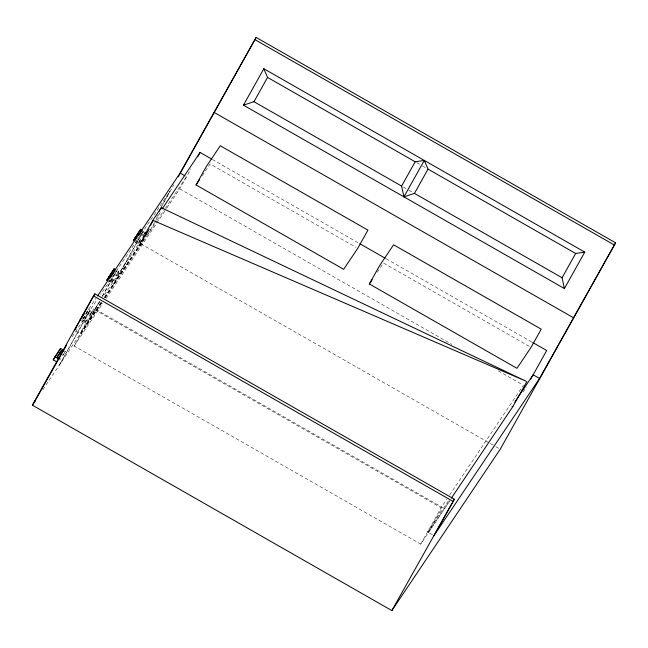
<?xml version="1.0" encoding="UTF-8"?>
<svg xmlns="http://www.w3.org/2000/svg" width="648" height="648" viewBox="0 0 648 648"><rect width="100%" height="100%" fill="white"/><g stroke="black" fill="none" stroke-linecap="round" stroke-linejoin="round"><path stroke-width="0.49" stroke-dasharray="3.24 2.43" d="M59.632 360.053L60.483 358.53M82.75 319.156L88.241 310.595L91.457 312.425L92.154 311.38L87.342 308.626M61.406 354.359L63.01 355.282L65.407 351.2L64.703 352.245L63.099 351.329M82.855 319.124L88.241 310.595M59.146 365.359L89.683 310.732L71.094 338.394M60.556 363.261L91.093 308.634L97.281 299.408M80.012 320.047L84.831 322.793L87.229 318.711L84.021 316.88M84.831 322.793L87.229 318.711M86.549 313.624L89.756 315.463L92.154 311.38M449.412 501.471L420.763 544.118L74.147 346.048L94.503 309.631L100.14 301.247M85.901 325.539L99.687 300.866M102.149 296.46L116.429 270.913L100.659 294.378M87.302 323.441L99.614 301.417M102.57 296.128L117.839 268.815L140.924 234.446M107.568 280.681L111.578 282.974L113.975 278.891L112.371 277.976M111.578 282.974L113.975 278.891M114.097 274.266L116.502 275.643L118.908 271.561L116.502 270.184M112.647 285.719L143.176 231.093L141.491 233.604M114.056 283.622L144.585 228.995L169.93 191.273L161.554 206.25M134.914 241.623L138.129 243.454L140.527 239.371L138.121 237.994M138.129 243.454L140.527 239.371M139.847 234.284L143.054 236.123L145.452 232.041L142.244 230.202M147.169 230.461L138.842 245.357L140.065 245.884L150.239 227.675M104.814 297.716L139.247 245.535L147.452 230.858L102.951 297.051M139.393 245.9L147.768 230.923M104.765 297.456L140.802 243.802L148.692 229.692M161.506 206.761L173.826 184.712M160.145 212.504L148.513 233.312L147.29 232.786L138.842 245.357L150.182 227.594M166.82 208.097L179.739 188.868L190.885 168.926M420.763 544.118L441.118 507.692L446.755 499.308M76.116 331.152L80.935 333.906L102.044 301.928M85.747 313.519L95.864 298.469M118.908 271.561L118.203 272.606L115.798 271.229M145.452 232.041L144.747 233.086L141.539 231.255M63.852 353.759L64.557 352.714M85.674 321.278L86.378 320.234M90.607 313.94L91.311 312.895M112.428 281.459L113.133 280.414M117.353 274.12L118.058 273.075M138.972 241.939L139.676 240.894M143.905 234.6L144.609 233.555M63.01 355.282L63.715 354.229M89.756 315.463L90.461 314.41L85.649 311.664M116.502 275.643L117.207 274.59L114.801 273.221M143.054 236.123L143.759 235.07L141.353 233.701M156.452 217.412L159.27 213.224M100.95 302.462L80.117 333.437L94.106 308.399L442.325 507.384L428.336 532.421L449.744 500.548M104.328 297.44L139.247 245.535M42.817 389.667L101.388 302.486M80.935 333.906L102.335 302.057M105.154 297.861L156.897 220.83M157.456 219.996L164.722 209.183M165.281 208.348L186.527 176.726M74.147 346.048L102.797 303.41M106.167 298.396L166.261 208.931M202.233 175.713L210.114 163.976L355.987 247.334M377.225 272.225L383.422 263.007L530.177 346.866M449.566 495.121L523.341 385.301M448.384 500.953L427.55 531.976L433.974 535.645M522.985 391.951L526.354 386.929M147.282 232.729L148.513 233.312M416.786 162.697L419.993 164.535M422.399 165.904L426.416 168.197M403.218 186.98L406.426 188.811M408.831 190.188L412.841 192.48M212.382 159.465L358.919 243.203M386.127 258.746L531.789 341.99M179.739 188.868L451.769 344.307M498.272 370.883L522.847 384.928M136.615 238.586L139.822 240.424M135.618 240.57L138.826 242.409M140.802 243.802L494.983 446.189M495.858 446.691L500.256 449.202M110.865 278.567L113.279 279.944M109.075 280.098L112.282 281.929M94.503 309.631L441.118 507.692M81.713 317.01L86.524 319.764M82.32 319.91L85.536 321.748"/><path stroke-width="0.97" d="M56.473 361.697L53.266 359.867L54.967 356.829L60.596 348.446L63.804 350.276M60.596 348.446L53.266 359.867M57.162 357.372L61.495 350.414L63.099 351.329M615.6 242.822L500.256 449.202L391.854 610.578L32.4 405.178L93.466 295.917L94.875 293.819L454.329 499.219L433.974 535.645L539.557 378.456L615.6 242.822L256.146 37.422L180.103 173.057L97.548 295.966M33.809 403.08L66.59 345.101M94.875 293.819L74.52 330.245L76.205 327.734M114.088 268.807L106.766 280.228L114.088 268.807L115.7 269.722M140.64 229.287L133.31 240.708L140.64 229.287L142.244 230.202M147.169 230.461L153.049 219.939L161.271 207.684L526.014 381.186L153.244 220.498L150.344 225.674M178.265 176.774L256.146 37.422M159.343 211.151L161.271 207.684M197.672 156.784L200.094 152.45L211.499 158.963M196.036 184.931L206.218 166.722L220.296 145.768L367.926 230.121L357.745 248.338L343.667 269.293L196.036 184.931L199.414 179.901M243.462 105.154L263.817 68.728L584.755 252.121L564.4 288.546L243.462 105.154L253.976 101.704L267.551 77.42L263.817 68.728M428.02 169.12L414.453 193.396L403.931 196.846L401.614 186.065L415.182 161.781L424.286 160.429L428.02 169.12L575.651 253.481L584.755 252.121M403.931 196.846L424.286 160.429M369.344 283.962L379.526 265.753L393.603 244.798L541.234 329.16L531.052 347.369L516.974 368.323L369.344 283.962L372.163 279.774M564.4 288.546L562.083 277.757L575.651 253.481M391.854 610.578L454.329 499.219M451.437 498.037L512.843 406.62L526.84 381.583M530.712 379.129L546.71 350.511L532.672 342.492M82.272 316.167L84.523 312.814M80.012 320.047L81.138 318.371M82.272 316.694L83.957 314.175M61.495 350.414L57.275 356.7L59.681 358.077M110.768 277.061L114.996 270.775M138.899 235.184L141.539 231.255M162.081 209.029L200.094 152.45M32.4 405.178L35.494 400.569M514.804 402.092L533.142 374.795L539.557 378.456M512.025 406.231L512.843 406.62M254.737 39.52L614.191 244.92M267.551 77.42L415.182 161.781M253.976 101.704L401.614 186.065M414.453 193.396L562.083 277.757M214.026 112.355L573.48 317.755M359.802 243.705L385.244 258.252M180.103 173.057L184.923 175.811M135.011 237.67L136.615 238.586M108.459 277.19L110.063 278.105M93.466 295.917L452.92 501.317M59.802 353.444L61.406 354.359M54.967 356.829L58.976 359.122"/></g></svg>
